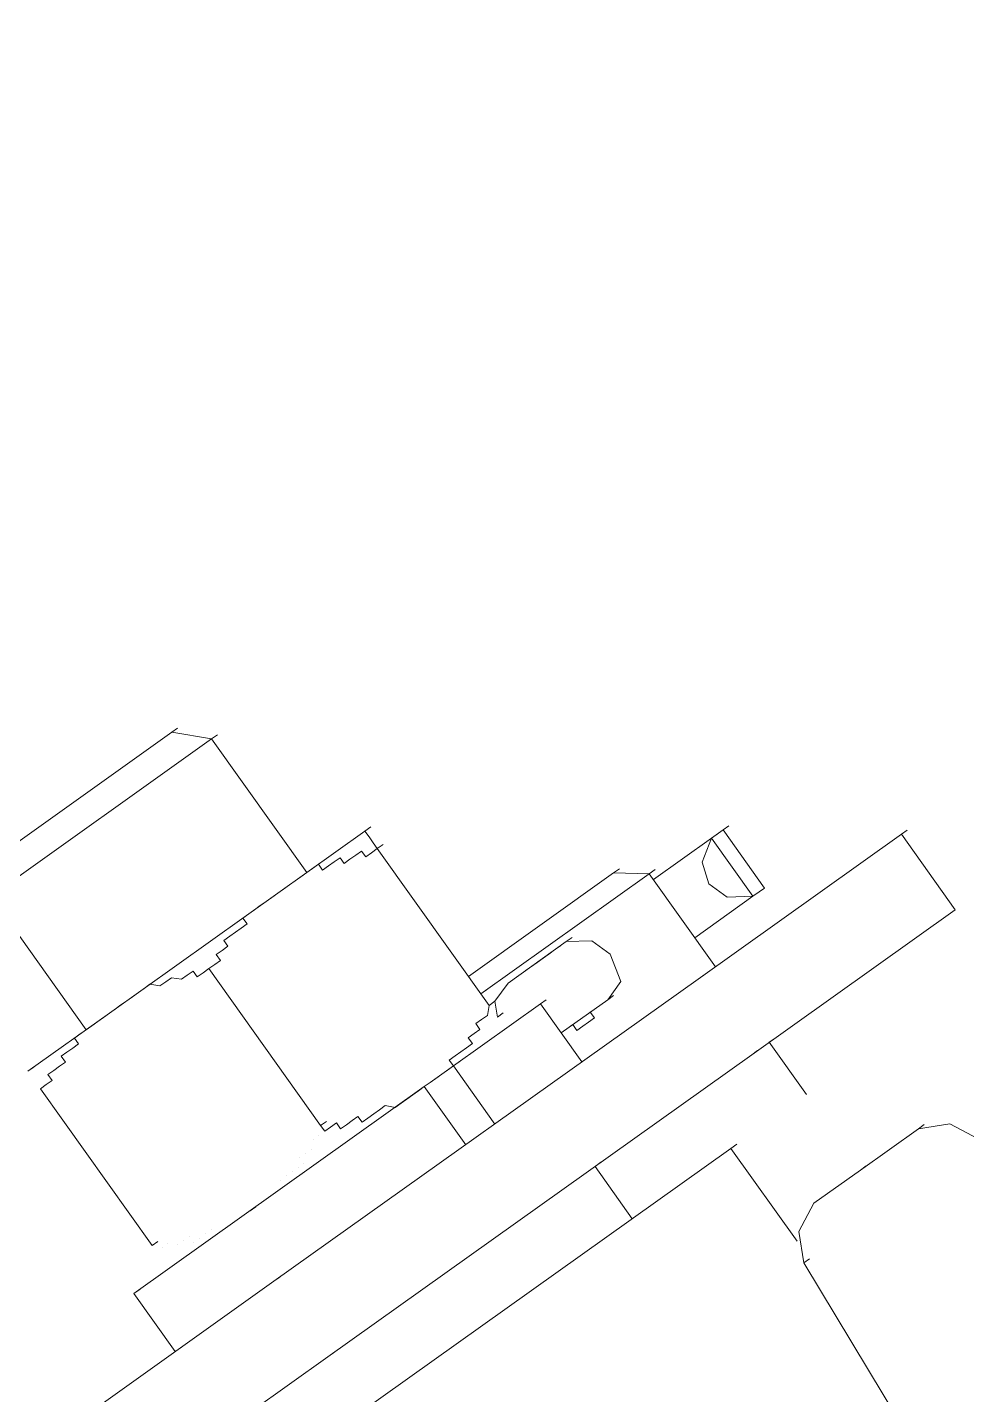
# Model space of a CAD drawing. Header units: feet. Extents: x 2321988 to 2329858, y 6722724 to 6730499.
# Drawn here: x 2326052.7923 to 2326052.8992, y 6726870.7731 to 6726870.9287 of the extents above; entities that cross this region are included whole.
import ezdxf

# ---------------------------------------------------------------- set-up
doc = ezdxf.new("R2010")
doc.units = ezdxf.units.FT
doc.header["$MEASUREMENT"] = 0
doc.layers.add('C-BESS-EQUIPMENT', color=255, linetype='Continuous')

# ---------------------------------------------------------------- blocks, each defined once
blk = doc.blocks.new('Midpoint Site Plan$0$A$C71e53a02')
at = {"lineweight": 9}
for points in [[(27.6555, 1.5933), (27.3534, 1.5933), (27.3242, 1.5543), (27.3242, 1.3302), (27.3339, 1.3302), (27.3242, 1.3302), (27.3144, 1.3302), (27.3047, 1.3302), (27.3047, 1.3204), (27.2949, 1.3204), (27.2852, 1.3204), (27.2755, 1.3204), (27.2755, 1.3107), (27.2657, 1.3107), (27.256, 1.3107), (27.2462, 1.3107), (27.2462, 1.3009), (27.2365, 1.3009), (27.2267, 1.3009), (27.2267, 1.0378), (27.2365, 1.0378), (27.2267, 1.0378)], [(27.3242, 1.5543), (27.3339, 1.5543), (27.3242, 1.5543), (27.6945, 1.5543), (27.6555, 1.5933), (27.6652, 1.5933)], [(27.5191, 1.3009), (27.5288, 1.3009), (27.5288, 1.3107), (27.5386, 1.3107), (27.5483, 1.3107), (27.5483, 1.3204), (27.5581, 1.3204), (27.5678, 1.3204), (27.5775, 1.3204), (27.5873, 1.3204), (27.5873, 1.3302), (27.597, 1.3302), (27.6068, 1.3302), (27.6165, 1.3302), (27.6263, 1.3302), (27.636, 1.3302), (27.6458, 1.3302), (27.6555, 1.3302), (27.6458, 1.3302), (27.6555, 1.3302), (27.6652, 1.3302), (27.675, 1.3302), (27.6847, 1.3302), (27.6945, 1.3302), (27.6945, 1.5543), (27.7042, 1.5543)], [(27.2365, 1.3302), (27.2267, 1.3302), (27.3632, 1.3302), (27.3729, 1.3302), (27.3827, 1.3302), (27.3924, 1.3302), (27.4021, 1.3302), (27.4119, 1.3302), (27.4216, 1.3302), (27.4314, 1.3302), (27.4411, 1.3204), (27.4509, 1.3204), (27.4606, 1.3204), (27.4704, 1.3107), (27.4801, 1.3107), (27.4898, 1.3107), (27.4898, 1.3009), (27.4996, 1.3009), (27.5093, 1.3009), (27.5191, 1.3009), (27.5093, 1.3009), (27.5093, 1.0378), (27.5191, 1.0378), (27.5093, 1.0378), (27.5093, 1.0281), (27.5191, 1.0281), (27.5288, 1.0281), (27.5288, 1.0183), (27.5386, 1.0183), (27.5483, 1.0183), (27.5581, 1.0183), (27.5581, 1.0086), (27.5678, 1.0086), (27.5775, 1.0086), (27.5873, 1.0086), (27.597, 1.0086), (27.6068, 0.9988), (27.6165, 0.9988), (27.6263, 0.9988), (27.636, 0.9988), (27.6458, 0.9988), (27.6555, 0.9988), (27.6652, 0.9988), (27.7042, 0.9988), (27.6945, 0.9988), (27.6847, 0.9988), (27.675, 0.9988), (27.6652, 0.9988), (27.6555, 0.9988), (27.6458, 0.9988)], [(27.3047, 1.3302), (27.3047, 1.3302)], [(27.3047, 1.3302), (27.3047, 1.3302)], [(27.3047, 1.3302), (27.3047, 1.3302)], [(27.3047, 1.3302), (27.3047, 1.3302)], [(27.3047, 1.3302), (27.3047, 1.3302)], [(27.3047, 1.3302), (27.3047, 1.3302)], [(27.3047, 1.3302), (27.3047, 1.3302)], [(27.3144, 1.3302), (27.3144, 1.3302)], [(27.3144, 1.3302), (27.3144, 1.3302)], [(27.3144, 1.3302), (27.3144, 1.3302)], [(27.3144, 1.3302), (27.3144, 1.3302)], [(27.3144, 1.3302), (27.3144, 1.3302)], [(27.3144, 1.3302), (27.3144, 1.3302)], [(27.3144, 1.3302), (27.3144, 1.3302)], [(27.3242, 1.3302), (27.3242, 1.3302)], [(27.3242, 1.3302), (27.3242, 1.3302)], [(27.3242, 1.3302), (27.3242, 1.3302)], [(27.3242, 1.3302), (27.3242, 1.3302)], [(27.3242, 1.3302), (27.3242, 1.3302)], [(27.3242, 1.3302), (27.3242, 1.3302)], [(27.3242, 1.3302), (27.3242, 1.3302)], [(27.3242, 1.3302), (27.3242, 1.3302)], [(27.3339, 1.3302), (27.3339, 1.3302)], [(27.3339, 1.3302), (27.3339, 1.3302)], [(27.3339, 1.3302), (27.3339, 1.3302)], [(27.3339, 1.3302), (27.3339, 1.3302)], [(27.3339, 1.3302), (27.3339, 1.3302)], [(27.3339, 1.3302), (27.3339, 1.3302)], [(27.3339, 1.3302), (27.3339, 1.3302)], [(27.3339, 1.3302), (27.3339, 1.3302)], [(27.3339, 1.3302), (27.3437, 1.3302), (27.3534, 1.3302), (27.3632, 1.3302), (27.3729, 1.3302), (27.3632, 1.3302), (27.6458, 1.3302), (27.7919, 1.3302)], [(27.3437, 1.3302), (27.3437, 1.3302)], [(27.3437, 1.3302), (27.3437, 1.3302)], [(27.3437, 1.3302), (27.3437, 1.3302)], [(27.3437, 1.3302), (27.3437, 1.3302)], [(27.3437, 1.3302), (27.3437, 1.3302)], [(27.3437, 1.3302), (27.3437, 1.3302)], [(27.3437, 1.3302), (27.3437, 1.3302)], [(27.3534, 1.3302), (27.3534, 1.3302)], [(27.3534, 1.3302), (27.3534, 1.3302)], [(27.3534, 1.3302), (27.3534, 1.3302)], [(27.3534, 1.3302), (27.3534, 1.3302)], [(27.3534, 1.3302), (27.3534, 1.3302)], [(27.3534, 1.3302), (27.3534, 1.3302)], [(27.3534, 1.3302), (27.3534, 1.3302)], [(27.3534, 1.3302), (27.3534, 1.3302)], [(27.3632, 1.3302), (27.3632, 1.3302)], [(27.3632, 1.3302), (27.3632, 1.3302)], [(27.3632, 1.3302), (27.3632, 1.3302)], [(27.3632, 1.3302), (27.3632, 1.3302)], [(27.3632, 1.3302), (27.3632, 1.3302)], [(27.3632, 1.3302), (27.3632, 1.3302)], [(27.3632, 1.3302), (27.3632, 1.3302)], [(27.3632, 1.3302), (27.3632, 1.3302)], [(27.3729, 1.3302), (27.3729, 1.3302)], [(27.3827, 1.3302), (27.3827, 1.3302)], [(27.3827, 1.3302), (27.3827, 1.3302)], [(27.3827, 1.3302), (27.3827, 1.3302)], [(27.3924, 1.3302), (27.3924, 1.3302)], [(27.3924, 1.3302), (27.3924, 1.3302)], [(27.3924, 1.3302), (27.3924, 1.3302)], [(27.3924, 1.3302), (27.3924, 1.3302)], [(27.4021, 1.3302), (27.4021, 1.3302)], [(27.4021, 1.3302), (27.4021, 1.3302)], [(27.4021, 1.3302), (27.4021, 1.3302)], [(27.4021, 1.3302), (27.4021, 1.3302)], [(27.4021, 1.3302), (27.4021, 1.3302)], [(27.4021, 1.3302), (27.4021, 1.3302)], [(27.4021, 1.3302), (27.4021, 1.3302)], [(27.4021, 1.3302), (27.4021, 1.3302)], [(27.4119, 1.3302), (27.4119, 1.3302)], [(27.4119, 1.3302), (27.4119, 1.3302)], [(27.4119, 1.3302), (27.4119, 1.3302)], [(27.4119, 1.3302), (27.4119, 1.3302)], [(27.4119, 1.3302), (27.4119, 1.3302)], [(27.4119, 1.3302), (27.4119, 1.3302)], [(27.4119, 1.3302), (27.4119, 1.3302)], [(27.4119, 1.3302), (27.4119, 1.3302)], [(27.4216, 1.3302), (27.4216, 1.3302)], [(27.4216, 1.3302), (27.4216, 1.3302)], [(27.4216, 1.3302), (27.4216, 1.3302)], [(27.4216, 1.3302), (27.4216, 1.3302)], [(27.4216, 1.3302), (27.4216, 1.3302)], [(27.4216, 1.3302), (27.4216, 1.3302)], [(27.4216, 1.3302), (27.4216, 1.3302)], [(27.4314, 1.3302), (27.4314, 1.3302)], [(27.4314, 1.3302), (27.4314, 1.3302)], [(27.4314, 1.3302), (27.4314, 1.3302)], [(27.4314, 1.3302), (27.4314, 1.3302)], [(27.4314, 1.3302), (27.4314, 1.3302)], [(27.4314, 1.3302), (27.4314, 1.3302)], [(27.4314, 1.3302), (27.4314, 1.3302)], [(27.4314, 1.3302), (27.4314, 1.3302)], [(27.5873, 1.3302), (27.5873, 1.3302)], [(27.5873, 1.3302), (27.5873, 1.3302)], [(27.597, 1.3302), (27.597, 1.3302)], [(27.597, 1.3302), (27.597, 1.3302)], [(27.597, 1.3302), (27.597, 1.3302)], [(27.597, 1.3302), (27.597, 1.3302)], [(27.597, 1.3302), (27.597, 1.3302)], [(27.597, 1.3302), (27.597, 1.3302)], [(27.597, 1.3302), (27.597, 1.3302)], [(27.6068, 1.3302), (27.6068, 1.3302)], [(27.6068, 1.3302), (27.6068, 1.3302)], [(27.6068, 1.3302), (27.6068, 1.3302)], [(27.6165, 1.3302), (27.6165, 1.3302)], [(27.6165, 1.3302), (27.6165, 1.3302)], [(27.6165, 1.3302), (27.6165, 1.3302)], [(27.6263, 1.3302), (27.6263, 1.3302)], [(27.6263, 1.3302), (27.6263, 1.3302)], [(27.6263, 1.3302), (27.6263, 1.3302)], [(27.6263, 1.3302), (27.6263, 1.3302)], [(27.636, 1.3302), (27.636, 1.3302)], [(27.636, 1.3302), (27.636, 1.3302)], [(27.6458, 1.3302), (27.6458, 1.3302)], [(27.6555, 1.3302), (27.6555, 1.3302)], [(27.6555, 1.3302), (27.6555, 1.3302)], [(27.6555, 1.3302), (27.6555, 1.3302)], [(27.6555, 1.3302), (27.6555, 1.3302)], [(27.6555, 1.3302), (27.6555, 1.3302)], [(27.6555, 1.3302), (27.6555, 1.3302)], [(27.6555, 1.3302), (27.6555, 1.3302)], [(27.6652, 1.3302), (27.6652, 1.3302)], [(27.6652, 1.3302), (27.6652, 1.3302)], [(27.6652, 1.3302), (27.6652, 1.3302)], [(27.6652, 1.3302), (27.6652, 1.3302)], [(27.6652, 1.3302), (27.6652, 1.3302)], [(27.6652, 1.3302), (27.6652, 1.3302)], [(27.6652, 1.3302), (27.6652, 1.3302)], [(27.675, 1.3302), (27.675, 1.3302)], [(27.675, 1.3302), (27.675, 1.3302)], [(27.675, 1.3302), (27.675, 1.3302)], [(27.675, 1.3302), (27.675, 1.3302)], [(27.675, 1.3302), (27.675, 1.3302)], [(27.675, 1.3302), (27.675, 1.3302)], [(27.675, 1.3302), (27.675, 1.3302)], [(27.675, 1.3302), (27.675, 1.3302)], [(27.6847, 1.3302), (27.6847, 1.3302)], [(27.6847, 1.3302), (27.6847, 1.3302)], [(27.6847, 1.3302), (27.6847, 1.3302)], [(27.6847, 1.3302), (27.6847, 1.3302)], [(27.6847, 1.3302), (27.6847, 1.3302)], [(27.6847, 1.3302), (27.6847, 1.3302)], [(27.6847, 1.3302), (27.6847, 1.3302)], [(27.6847, 1.3302), (27.6847, 1.3302)], [(27.6945, 1.3302), (27.6945, 1.3302)], [(27.6945, 1.3302), (27.6945, 1.3302)], [(27.6945, 1.3302), (27.6945, 1.3302)], [(27.6945, 1.3302), (27.6945, 1.3302)], [(27.6945, 1.3302), (27.6945, 1.3302)], [(27.6945, 1.3302), (27.6945, 1.3302)], [(27.6945, 1.3302), (27.6945, 1.3302)], [(27.6945, 1.3302), (27.7042, 1.3302), (27.714, 1.3302), (27.714, 1.3204), (27.7237, 1.3204), (27.7335, 1.3204), (27.7432, 1.3204), (27.7432, 1.3107), (27.753, 1.3107), (27.7627, 1.3107), (27.7724, 1.3107), (27.7724, 1.3009), (27.7822, 1.3009), (27.7919, 1.3009), (27.8017, 1.3009)], [(27.7042, 1.3302), (27.7042, 1.3302)], [(27.7042, 1.3302), (27.7042, 1.3302)], [(27.7042, 1.3302), (27.7042, 1.3302)], [(27.7042, 1.3302), (27.7042, 1.3302)], [(27.7042, 1.3302), (27.7042, 1.3302)], [(27.7042, 1.3302), (27.7042, 1.3302)], [(27.7042, 1.3302), (27.7042, 1.3302)], [(27.7042, 1.3302), (27.7042, 1.3302)], [(27.8017, 1.3302), (27.7919, 1.3302), (27.7919, 1.3204), (27.7919, 1.3107), (27.7919, 1.3009), (27.7919, 1.0378), (27.8017, 1.0378), (27.7919, 1.0378), (27.7822, 1.0281), (27.7724, 1.0281), (27.7627, 1.0281), (27.7627, 1.0183), (27.753, 1.0183), (27.7432, 1.0183), (27.7432, 1.0086), (27.7335, 1.0086), (27.7237, 1.0086), (27.714, 1.0086), (27.7042, 1.0086), (27.7042, 0.9988), (27.7042, 0.9014)], [(27.714, 1.3302), (27.714, 1.3302)], [(27.714, 1.3302), (27.714, 1.3302)], [(27.714, 1.3302), (27.714, 1.3302)], [(27.714, 1.3302), (27.714, 1.3302)], [(27.714, 1.3302), (27.714, 1.3302)], [(27.2462, 1.3107), (27.2462, 1.3107)], [(27.256, 1.3107), (27.256, 1.3107)], [(27.256, 1.3107), (27.256, 1.3107)], [(27.256, 1.3107), (27.256, 1.3107)], [(27.2657, 1.3107), (27.2657, 1.3107)], [(27.2657, 1.3107), (27.2657, 1.3107)], [(27.2657, 1.3107), (27.2657, 1.3107)], [(27.2657, 1.3107), (27.2657, 1.3107)], [(27.2657, 1.3107), (27.2657, 1.3107)], [(27.2657, 1.3107), (27.2657, 1.3107)], [(27.2755, 1.3204), (27.2755, 1.3204)], [(27.2755, 1.3204), (27.2755, 1.3204)], [(27.2755, 1.3204), (27.2755, 1.3204)], [(27.2755, 1.3204), (27.2755, 1.3204)], [(27.2755, 1.3204), (27.2755, 1.3204)], [(27.2755, 1.3204), (27.2755, 1.3204)], [(27.2755, 1.3204), (27.2755, 1.3204)], [(27.2852, 1.3204), (27.2852, 1.3204)], [(27.2852, 1.3204), (27.2852, 1.3204)], [(27.2852, 1.3204), (27.2852, 1.3204)], [(27.2852, 1.3204), (27.2852, 1.3204)], [(27.2852, 1.3204), (27.2852, 1.3204)], [(27.2852, 1.3204), (27.2852, 1.3204)], [(27.2852, 1.3204), (27.2852, 1.3204)], [(27.2852, 1.3204), (27.2852, 1.3204)], [(27.2949, 1.3204), (27.2949, 1.3204)], [(27.2949, 1.3204), (27.2949, 1.3204)], [(27.2949, 1.3204), (27.2949, 1.3204)], [(27.2949, 1.3204), (27.2949, 1.3204)], [(27.2949, 1.3204), (27.2949, 1.3204)], [(27.2949, 1.3204), (27.2949, 1.3204)], [(27.2949, 1.3204), (27.2949, 1.3204)], [(27.2949, 1.3204), (27.2949, 1.3204)], [(27.4411, 1.3204), (27.4411, 1.3204)], [(27.4411, 1.3204), (27.4411, 1.3204)], [(27.4411, 1.3204), (27.4411, 1.3204)], [(27.4411, 1.3204), (27.4411, 1.3204)], [(27.4411, 1.3204), (27.4411, 1.3204)], [(27.4411, 1.3204), (27.4411, 1.3204)], [(27.4411, 1.3204), (27.4411, 1.3204)], [(27.4411, 1.3204), (27.4411, 1.3204)], [(27.4509, 1.3204), (27.4509, 1.3204)], [(27.4509, 1.3204), (27.4509, 1.3204)], [(27.4509, 1.3204), (27.4509, 1.3204)], [(27.4509, 1.3204), (27.4509, 1.3204)], [(27.4509, 1.3204), (27.4509, 1.3204)], [(27.4509, 1.3204), (27.4509, 1.3204)], [(27.4509, 1.3204), (27.4509, 1.3204)], [(27.4509, 1.3204), (27.4509, 1.3204)], [(27.4606, 1.3204), (27.4606, 1.3204)], [(27.4606, 1.3204), (27.4606, 1.3204)], [(27.4606, 1.3204), (27.4606, 1.3204)], [(27.4606, 1.3204), (27.4606, 1.3204)], [(27.4606, 1.3204), (27.4606, 1.3204)], [(27.4606, 1.3204), (27.4606, 1.3204)], [(27.4606, 1.3204), (27.4606, 1.3204)], [(27.4606, 1.3204), (27.4606, 1.3204)], [(27.4704, 1.3107), (27.4704, 1.3107)], [(27.4704, 1.3107), (27.4704, 1.3107)], [(27.4704, 1.3107), (27.4704, 1.3107)], [(27.4704, 1.3107), (27.4704, 1.3107)], [(27.4704, 1.3107), (27.4704, 1.3107)], [(27.4704, 1.3107), (27.4704, 1.3107)], [(27.4704, 1.3107), (27.4704, 1.3107)], [(27.4704, 1.3107), (27.4704, 1.3107)], [(27.4801, 1.3107), (27.4801, 1.3107)], [(27.4801, 1.3107), (27.4801, 1.3107)], [(27.4801, 1.3107), (27.4801, 1.3107)], [(27.4801, 1.3107), (27.4801, 1.3107)], [(27.4801, 1.3107), (27.4801, 1.3107)], [(27.4801, 1.3107), (27.4801, 1.3107)], [(27.4801, 1.3107), (27.4801, 1.3107)], [(27.4801, 1.3107), (27.4801, 1.3107)], [(27.4898, 1.3107), (27.4898, 1.3107)], [(27.4898, 1.3107), (27.4898, 1.3107)], [(27.5288, 1.3107), (27.5288, 1.3107)], [(27.5288, 1.3107), (27.5288, 1.3107)], [(27.5288, 1.3107), (27.5288, 1.3107)], [(27.5288, 1.3107), (27.5288, 1.3107)], [(27.5288, 1.3107), (27.5288, 1.3107)], [(27.5386, 1.3107), (27.5386, 1.3107)], [(27.5386, 1.3107), (27.5386, 1.3107)], [(27.5386, 1.3107), (27.5386, 1.3107)], [(27.5386, 1.3107), (27.5386, 1.3107)], [(27.5386, 1.3107), (27.5386, 1.3107)], [(27.5386, 1.3107), (27.5386, 1.3107)], [(27.5386, 1.3107), (27.5386, 1.3107)], [(27.5386, 1.3107), (27.5386, 1.3107)], [(27.5483, 1.3107), (27.5483, 1.3107)], [(27.5483, 1.3107), (27.5483, 1.3107)], [(27.5483, 1.3107), (27.5483, 1.3107)], [(27.5483, 1.3107), (27.5483, 1.3107)], [(27.5483, 1.3107), (27.5483, 1.3107)], [(27.5483, 1.3107), (27.5483, 1.3107)], [(27.5483, 1.3107), (27.5483, 1.3107)], [(27.5581, 1.3204), (27.5581, 1.3204)], [(27.5581, 1.3204), (27.5581, 1.3204)], [(27.5581, 1.3204), (27.5581, 1.3204)], [(27.5581, 1.3204), (27.5581, 1.3204)], [(27.5581, 1.3204), (27.5581, 1.3204)], [(27.5581, 1.3204), (27.5581, 1.3204)], [(27.5581, 1.3204), (27.5581, 1.3204)], [(27.5581, 1.3204), (27.5581, 1.3204)], [(27.5678, 1.3204), (27.5678, 1.3204)], [(27.5678, 1.3204), (27.5678, 1.3204)], [(27.5678, 1.3204), (27.5678, 1.3204)], [(27.5678, 1.3204), (27.5678, 1.3204)], [(27.5678, 1.3204), (27.5678, 1.3204)], [(27.5678, 1.3204), (27.5678, 1.3204)], [(27.5678, 1.3204), (27.5678, 1.3204)], [(27.5678, 1.3204), (27.5678, 1.3204)], [(27.5775, 1.3204), (27.5775, 1.3204)], [(27.5775, 1.3204), (27.5775, 1.3204)], [(27.5775, 1.3204), (27.5775, 1.3204)], [(27.5775, 1.3204), (27.5775, 1.3204)], [(27.5775, 1.3204), (27.5775, 1.3204)], [(27.5775, 1.3204), (27.5775, 1.3204)], [(27.5775, 1.3204), (27.5775, 1.3204)], [(27.5873, 1.3204), (27.5873, 1.3204)], [(27.5873, 1.3204), (27.5873, 1.3204)], [(27.5873, 1.3204), (27.5873, 1.3204)], [(27.5873, 1.3204), (27.5873, 1.3204)], [(27.5873, 1.3204), (27.5873, 1.3204)], [(27.714, 1.3204), (27.714, 1.3204)], [(27.714, 1.3204), (27.714, 1.3204)], [(27.7237, 1.3204), (27.7237, 1.3204)], [(27.7237, 1.3204), (27.7237, 1.3204)], [(27.7237, 1.3204), (27.7237, 1.3204)], [(27.7237, 1.3204), (27.7237, 1.3204)], [(27.7237, 1.3204), (27.7237, 1.3204)], [(27.7237, 1.3204), (27.7237, 1.3204)], [(27.7237, 1.3204), (27.7237, 1.3204)], [(27.7237, 1.3204), (27.7237, 1.3204)], [(27.7335, 1.3204), (27.7335, 1.3204)], [(27.7335, 1.3204), (27.7335, 1.3204)], [(27.7335, 1.3204), (27.7335, 1.3204)], [(27.7335, 1.3204), (27.7335, 1.3204)], [(27.7335, 1.3204), (27.7335, 1.3204)], [(27.7335, 1.3204), (27.7335, 1.3204)], [(27.7335, 1.3204), (27.7335, 1.3204)], [(27.7432, 1.3204), (27.7432, 1.3204)], [(27.7432, 1.3204), (27.7432, 1.3204)], [(27.7432, 1.3204), (27.7432, 1.3204)], [(27.7432, 1.3204), (27.7432, 1.3204)], [(27.7432, 1.3204), (27.7432, 1.3204)], [(27.7432, 1.3204), (27.7432, 1.3204)], [(27.7432, 1.3204), (27.7432, 1.3204)], [(27.753, 1.3107), (27.753, 1.3107)], [(27.753, 1.3107), (27.753, 1.3107)], [(27.753, 1.3107), (27.753, 1.3107)], [(27.753, 1.3107), (27.753, 1.3107)], [(27.753, 1.3107), (27.753, 1.3107)], [(27.753, 1.3107), (27.753, 1.3107)], [(27.753, 1.3107), (27.753, 1.3107)], [(27.753, 1.3107), (27.753, 1.3107)], [(27.7627, 1.3107), (27.7627, 1.3107)], [(27.7627, 1.3107), (27.7627, 1.3107)], [(27.7627, 1.3107), (27.7627, 1.3107)], [(27.7627, 1.3107), (27.7627, 1.3107)], [(27.7627, 1.3107), (27.7627, 1.3107)], [(27.7627, 1.3107), (27.7627, 1.3107)], [(27.7627, 1.3107), (27.7627, 1.3107)], [(27.7627, 1.3107), (27.7627, 1.3107)], [(27.7627, 1.3107), (27.7627, 1.3107)], [(27.2365, 1.3009), (27.2365, 1.3009)], [(27.2365, 1.3009), (27.2365, 1.3009)], [(27.2365, 1.3009), (27.2365, 1.3009)], [(27.2462, 1.3009), (27.2462, 1.3009)], [(27.2462, 1.3009), (27.2462, 1.3009)], [(27.4898, 1.3009), (27.4898, 1.3009)], [(27.4898, 1.3009), (27.4898, 1.3009)], [(27.4996, 1.3009), (27.4996, 1.3009)], [(27.4996, 1.3009), (27.4996, 1.3009)], [(27.4996, 1.3009), (27.4996, 1.3009)], [(27.4996, 1.3009), (27.4996, 1.3009)], [(27.5093, 1.3009), (27.5093, 1.3009)], [(27.5191, 1.3009), (27.5191, 1.3009)], [(27.5191, 1.3009), (27.5191, 1.3009)], [(27.5191, 1.3009), (27.5191, 1.3009)], [(27.5191, 1.3009), (27.5191, 1.3009)], [(27.5288, 1.3009), (27.5288, 1.3009)], [(27.5288, 1.3009), (27.5288, 1.3009)], [(27.7724, 1.3009), (27.7724, 1.3009)], [(27.7724, 1.3009), (27.7724, 1.3009)], [(27.7724, 1.3009), (27.7724, 1.3009)], [(27.7822, 1.3009), (27.7822, 1.3009)], [(27.7822, 1.3009), (27.7822, 1.3009)], [(27.7822, 1.3009), (27.7822, 1.3009)], [(27.8017, 1.0573), (27.7919, 1.0573), (28.0745, 1.0573), (28.0355, 1.0865), (28.0453, 1.0865), (28.0355, 1.0865), (27.7919, 1.0865)], [(27.8504, 0.9501), (27.9284, 0.9501), (27.9576, 0.9599), (27.9673, 0.9988), (27.9576, 1.0281), (27.9284, 1.0476), (27.9381, 1.0476), (27.9284, 1.0476), (27.8309, 1.0476), (27.8017, 1.0378), (27.7919, 1.0183), (27.8017, 1.0183)], [(27.8601, 1.0476), (27.8601, 1.0476)], [(27.8601, 1.0476), (27.8601, 1.0476)], [(27.8601, 1.0476), (27.8601, 1.0476)], [(27.8601, 1.0476), (27.8601, 1.0476)], [(27.8601, 1.0476), (27.8601, 1.0476)], [(27.8601, 1.0476), (27.8601, 1.0476)], [(27.8601, 1.0476), (27.8601, 1.0476)], [(27.8601, 1.0476), (27.8601, 1.0476)], [(27.8601, 1.0476), (27.8601, 1.0476)], [(27.8601, 1.0476), (27.8601, 1.0476)], [(27.8601, 1.0476), (27.8601, 1.0476)], [(27.8601, 1.0476), (27.8601, 1.0476)], [(27.8601, 1.0476), (27.8601, 1.0476)], [(27.8601, 1.0476), (27.8601, 1.0476)], [(27.8601, 1.0476), (27.8601, 1.0476)], [(27.8601, 1.0476), (27.8601, 1.0476)], [(27.8601, 1.0476), (27.8601, 1.0476)], [(27.8601, 1.0476), (27.8601, 1.0476)], [(27.8601, 1.0476), (27.8699, 1.0476), (27.8796, 1.0476), (27.8894, 1.0476), (27.8991, 1.0476), (27.9089, 1.0476), (27.9186, 1.0476)], [(27.8699, 1.0476), (27.8699, 1.0476)], [(27.8699, 1.0476), (27.8699, 1.0476)], [(27.8699, 1.0476), (27.8699, 1.0476)], [(27.8699, 1.0476), (27.8699, 1.0476)], [(27.8699, 1.0476), (27.8699, 1.0476)], [(27.8699, 1.0476), (27.8699, 1.0476)], [(27.8699, 1.0476), (27.8699, 1.0476)], [(27.8699, 1.0476), (27.8699, 1.0476)], [(27.8699, 1.0476), (27.8699, 1.0476)], [(27.8699, 1.0476), (27.8699, 1.0476)], [(27.8699, 1.0476), (27.8699, 1.0476)], [(27.8699, 1.0476), (27.8699, 1.0476)], [(27.8699, 1.0476), (27.8699, 1.0476)], [(27.8699, 1.0476), (27.8699, 1.0476)], [(27.8699, 1.0476), (27.8699, 1.0476)], [(27.8699, 1.0476), (27.8699, 1.0476)], [(27.8699, 1.0476), (27.8699, 1.0476)], [(27.8699, 1.0476), (27.8699, 1.0476)], [(27.8699, 1.0476), (27.8699, 1.0476)], [(27.8699, 1.0476), (27.8699, 1.0476)], [(27.8699, 1.0476), (27.8699, 1.0476)], [(27.8699, 1.0476), (27.8699, 1.0476)], [(27.8699, 1.0476), (27.8699, 1.0476)], [(27.8699, 1.0476), (27.8699, 1.0476)], [(27.8699, 1.0476), (27.8699, 1.0476)], [(27.8699, 1.0476), (27.8699, 1.0476)], [(27.8699, 1.0476), (27.8699, 1.0476)], [(27.8699, 1.0476), (27.8699, 1.0476)], [(27.8699, 1.0476), (27.8699, 1.0476)], [(27.8699, 1.0476), (27.8699, 1.0476)], [(27.8699, 1.0476), (27.8699, 1.0476)], [(27.8699, 1.0476), (27.8699, 1.0476)], [(27.8699, 1.0476), (27.8699, 1.0476)], [(27.8699, 1.0476), (27.8699, 1.0476)], [(27.8699, 1.0476), (27.8699, 1.0476)], [(27.8699, 1.0476), (27.8699, 1.0476)], [(27.8699, 1.0476), (27.8699, 1.0476)], [(27.8699, 1.0476), (27.8699, 1.0476)], [(27.8796, 1.0476), (27.8796, 1.0476)], [(27.8796, 1.0476), (27.8796, 1.0476)], [(27.8796, 1.0476), (27.8796, 1.0476)], [(27.8796, 1.0476), (27.8796, 1.0476)], [(27.8796, 1.0476), (27.8796, 1.0476)], [(27.8796, 1.0476), (27.8796, 1.0476)], [(27.8796, 1.0476), (27.8796, 1.0476)], [(27.8796, 1.0476), (27.8796, 1.0476)], [(27.8796, 1.0476), (27.8796, 1.0476)], [(27.8796, 1.0476), (27.8796, 1.0476)], [(27.8796, 1.0476), (27.8796, 1.0476)], [(27.8796, 1.0476), (27.8796, 1.0476)], [(27.8796, 1.0476), (27.8796, 1.0476)], [(27.8796, 1.0476), (27.8796, 1.0476)], [(27.8796, 1.0476), (27.8796, 1.0476)], [(27.8796, 1.0476), (27.8796, 1.0476)], [(27.8796, 1.0476), (27.8796, 1.0476)], [(27.8796, 1.0476), (27.8796, 1.0476)], [(27.8796, 1.0476), (27.8796, 1.0476)], [(27.8796, 1.0476), (27.8796, 1.0476)], [(27.8796, 1.0476), (27.8796, 1.0476)], [(27.8796, 1.0476), (27.8796, 1.0476)], [(27.8796, 1.0476), (27.8796, 1.0476)], [(27.8796, 1.0476), (27.8796, 1.0476)], [(27.8894, 1.0476), (27.8894, 1.0476)], [(27.8894, 1.0476), (27.8894, 1.0476)], [(27.8894, 1.0476), (27.8894, 1.0476)], [(27.8894, 1.0476), (27.8894, 1.0476)], [(27.8894, 1.0476), (27.8894, 1.0476)], [(27.8894, 1.0476), (27.8894, 1.0476)], [(27.8894, 1.0476), (27.8894, 1.0476)], [(27.8894, 1.0476), (27.8894, 1.0476)], [(27.8894, 1.0476), (27.8894, 1.0476)], [(27.8894, 1.0476), (27.8894, 1.0476)], [(27.8894, 1.0476), (27.8894, 1.0476)], [(27.8894, 1.0476), (27.8894, 1.0476)], [(27.8894, 1.0476), (27.8894, 1.0476)], [(27.8894, 1.0476), (27.8894, 1.0476)], [(27.8894, 1.0476), (27.8894, 1.0476)], [(27.8894, 1.0476), (27.8894, 1.0476)], [(27.8894, 1.0476), (27.8894, 1.0476)], [(27.8894, 1.0476), (27.8894, 1.0476)], [(27.8894, 1.0476), (27.8894, 1.0476)], [(27.8894, 1.0476), (27.8894, 1.0476)], [(27.8894, 1.0476), (27.8894, 1.0476)], [(27.8991, 1.0476), (27.8991, 1.0476)], [(27.8991, 1.0476), (27.8991, 1.0476)], [(27.8991, 1.0476), (27.8991, 1.0476)], [(27.8991, 1.0476), (27.8991, 1.0476)], [(27.8991, 1.0476), (27.8991, 1.0476)], [(27.8991, 1.0476), (27.8991, 1.0476)], [(27.8991, 1.0476), (27.8991, 1.0476)], [(27.8991, 1.0476), (27.8991, 1.0476)], [(27.8991, 1.0476), (27.8991, 1.0476)], [(27.8991, 1.0476), (27.8991, 1.0476)], [(27.8991, 1.0476), (27.8991, 1.0476)], [(27.8991, 1.0476), (27.8991, 1.0476)], [(27.8991, 1.0476), (27.8991, 1.0476)], [(27.8991, 1.0476), (27.8991, 1.0476)], [(27.8991, 1.0476), (27.8991, 1.0476)], [(27.8991, 1.0476), (27.8991, 1.0476)], [(27.8991, 1.0476), (27.8991, 1.0476)], [(27.8991, 1.0476), (27.8991, 1.0476)], [(27.8991, 1.0476), (27.8991, 1.0476)], [(27.8991, 1.0476), (27.8991, 1.0476)], [(27.8991, 1.0476), (27.8991, 1.0476)], [(27.8991, 1.0476), (27.8991, 1.0476)], [(27.8991, 1.0476), (27.8991, 1.0476)], [(27.8991, 1.0476), (27.8991, 1.0476)], [(27.8991, 1.0476), (27.8991, 1.0476)], [(27.8991, 1.0476), (27.8991, 1.0476)], [(27.8991, 1.0476), (27.8991, 1.0476)], [(27.8991, 1.0476), (27.8991, 1.0476)], [(27.8991, 1.0476), (27.8991, 1.0476)], [(27.8991, 1.0476), (27.8991, 1.0476)], [(27.8991, 1.0476), (27.8991, 1.0476)], [(27.8991, 1.0476), (27.8991, 1.0476)], [(27.8991, 1.0476), (27.8991, 1.0476)], [(27.8991, 1.0476), (27.8991, 1.0476)], [(27.8991, 1.0476), (27.8991, 1.0476)], [(27.8991, 1.0476), (27.8991, 1.0476)], [(27.8991, 1.0476), (27.8991, 1.0476)], [(27.8991, 1.0476), (27.8991, 1.0476)], [(27.8991, 1.0476), (27.8991, 1.0476)], [(27.8991, 1.0476), (27.8991, 1.0476)], [(27.8991, 1.0476), (27.8991, 1.0476)], [(27.8991, 1.0476), (27.8991, 1.0476)], [(27.9089, 1.0476), (27.9089, 1.0476)], [(27.9089, 1.0476), (27.9089, 1.0476)], [(27.9089, 1.0476), (27.9089, 1.0476)], [(27.9089, 1.0476), (27.9089, 1.0476)], [(27.9089, 1.0476), (27.9089, 1.0476)], [(27.9089, 1.0476), (27.9089, 1.0476)], [(27.9089, 1.0476), (27.9089, 1.0476)], [(27.9089, 1.0476), (27.9089, 1.0476)], [(27.9089, 1.0476), (27.9089, 1.0476)], [(27.9089, 1.0476), (27.9089, 1.0476)], [(27.9089, 1.0476), (27.9089, 1.0476)], [(27.9089, 1.0476), (27.9089, 1.0476)], [(27.9089, 1.0476), (27.9089, 1.0476)], [(27.9089, 1.0476), (27.9089, 1.0476)], [(27.9089, 1.0476), (27.9089, 1.0476)], [(27.9089, 1.0476), (27.9089, 1.0476)], [(27.9089, 1.0476), (27.9089, 1.0476)], [(27.9089, 1.0476), (27.9089, 1.0476)], [(27.9089, 1.0476), (27.9089, 1.0476)], [(27.9089, 1.0476), (27.9089, 1.0476)], [(27.9089, 1.0476), (27.9089, 1.0476)], [(27.9089, 1.0476), (27.9089, 1.0476)], [(27.9089, 1.0476), (27.9089, 1.0476)], [(27.9089, 1.0476), (27.9089, 1.0476)], [(27.9089, 1.0476), (27.9089, 1.0476)], [(28.0745, 0.9014), (28.0745, 1.0573), (28.0843, 1.0573)], [(28.0745, 1.0476), (28.172, 1.0476), (28.1427, 1.0281), (28.133, 0.9988), (28.1427, 0.9696), (28.172, 0.9501), (28.172, 1.0476), (28.1817, 1.0476), (28.172, 1.0476), (28.1915, 1.0476)], [(28.1817, 0.9501), (28.172, 0.9501), (28.1915, 0.9501), (28.1915, 1.0476), (28.2012, 1.0476)], [(28.172, 1.0476), (28.1817, 1.0476)], [(27.2365, 1.0281), (27.2365, 1.0281)], [(27.2365, 1.0281), (27.2365, 1.0281)], [(27.2365, 1.0281), (27.2365, 1.0281)], [(27.2462, 1.0281), (27.2462, 1.0281)], [(27.2462, 1.0281), (27.2462, 1.0281)], [(27.2462, 1.0281), (27.2462, 1.0281)], [(27.2462, 1.0281), (27.2462, 1.0281)], [(27.4898, 1.0281), (27.4898, 1.0281)], [(27.4898, 1.0281), (27.4898, 1.0281)], [(27.4898, 1.0281), (27.4898, 1.0281)], [(27.4898, 1.0281), (27.4898, 1.0281)], [(27.4898, 1.0281), (27.4898, 1.0281)], [(27.4996, 1.0281), (27.4996, 1.0281)], [(27.4996, 1.0281), (27.4996, 1.0281)], [(27.4996, 1.0281), (27.4996, 1.0281)], [(27.4996, 1.0281), (27.4996, 1.0281)], [(27.5191, 1.0281), (27.5191, 1.0281)], [(27.5191, 1.0281), (27.5191, 1.0281)], [(27.5191, 1.0281), (27.5191, 1.0281)], [(27.5191, 1.0281), (27.5191, 1.0281)], [(27.5288, 1.0281), (27.5288, 1.0281)], [(27.5288, 1.0281), (27.5288, 1.0281)], [(27.5288, 1.0281), (27.5288, 1.0281)], [(27.5288, 1.0281), (27.5288, 1.0281)], [(27.5288, 1.0281), (27.5288, 1.0281)], [(27.5288, 1.0281), (27.5288, 1.0281)], [(27.5288, 1.0281), (27.5288, 1.0281)], [(27.256, 1.0183), (27.256, 1.0183)], [(27.256, 1.0183), (27.256, 1.0183)], [(27.2657, 1.0183), (27.2657, 1.0183)], [(27.2657, 1.0183), (27.2657, 1.0183)], [(27.2657, 1.0183), (27.2657, 1.0183)], [(27.2657, 1.0183), (27.2657, 1.0183)], [(27.2657, 1.0183), (27.2657, 1.0183)], [(27.2657, 1.0183), (27.2657, 1.0183)], [(27.2755, 1.0183), (27.2755, 1.0183)], [(27.2755, 1.0183), (27.2755, 1.0183)], [(27.2755, 1.0183), (27.2755, 1.0183)], [(27.2755, 1.0183), (27.2755, 1.0183)], [(27.2755, 1.0183), (27.2755, 1.0183)], [(27.2755, 1.0183), (27.2755, 1.0183)], [(27.4606, 1.0183), (27.4606, 1.0183)], [(27.4606, 1.0183), (27.4606, 1.0183)], [(27.4606, 1.0183), (27.4606, 1.0183)], [(27.4606, 1.0183), (27.4606, 1.0183)], [(27.4606, 1.0183), (27.4606, 1.0183)], [(27.4704, 1.0183), (27.4704, 1.0183)], [(27.4704, 1.0183), (27.4704, 1.0183)], [(27.4704, 1.0183), (27.4704, 1.0183)], [(27.4704, 1.0183), (27.4704, 1.0183)], [(27.4704, 1.0183), (27.4704, 1.0183)], [(27.4704, 1.0183), (27.4704, 1.0183)], [(27.4704, 1.0183), (27.4704, 1.0183)], [(27.4704, 1.0183), (27.4704, 1.0183)], [(27.4801, 1.0183), (27.4801, 1.0183)], [(27.4801, 1.0183), (27.4801, 1.0183)], [(27.4801, 1.0183), (27.4801, 1.0183)], [(27.4801, 1.0183), (27.4801, 1.0183)], [(27.4801, 1.0183), (27.4801, 1.0183)], [(27.4801, 1.0183), (27.4801, 1.0183)], [(27.4801, 1.0183), (27.4801, 1.0183)], [(27.5386, 1.0183), (27.5386, 1.0183)], [(27.5386, 1.0183), (27.5386, 1.0183)], [(27.5386, 1.0183), (27.5386, 1.0183)], [(27.5386, 1.0183), (27.5386, 1.0183)], [(27.5386, 1.0183), (27.5386, 1.0183)], [(27.5386, 1.0183), (27.5386, 1.0183)], [(27.5386, 1.0183), (27.5386, 1.0183)], [(27.5386, 1.0183), (27.5386, 1.0183)], [(27.5483, 1.0183), (27.5483, 1.0183)], [(27.5483, 1.0183), (27.5483, 1.0183)], [(27.5483, 1.0183), (27.5483, 1.0183)], [(27.5483, 1.0183), (27.5483, 1.0183)], [(27.5483, 1.0183), (27.5483, 1.0183)], [(27.5483, 1.0183), (27.5483, 1.0183)], [(27.5483, 1.0183), (27.5483, 1.0183)], [(27.5483, 1.0183), (27.5483, 1.0183)], [(27.5581, 1.0183), (27.5581, 1.0183)], [(27.5581, 1.0183), (27.5581, 1.0183)], [(27.5581, 1.0183), (27.5581, 1.0183)], [(27.5581, 1.0183), (27.5581, 1.0183)], [(27.5581, 1.0183), (27.5581, 1.0183)], [(27.7432, 1.0183), (27.7432, 1.0183)], [(27.7432, 1.0183), (27.7432, 1.0183)], [(27.7432, 1.0183), (27.7432, 1.0183)], [(27.7432, 1.0183), (27.7432, 1.0183)], [(27.7432, 1.0183), (27.7432, 1.0183)], [(27.7432, 1.0183), (27.7432, 1.0183)], [(27.7432, 1.0183), (27.7432, 1.0183)], [(27.753, 1.0183), (27.753, 1.0183)], [(27.753, 1.0183), (27.753, 1.0183)], [(27.753, 1.0183), (27.753, 1.0183)], [(27.753, 1.0183), (27.753, 1.0183)], [(27.753, 1.0183), (27.753, 1.0183)], [(27.6555, 0.9014), (27.6555, 0.9988), (27.1683, 0.9988), (27.1683, 0.9014), (27.178, 0.9014)], [(27.1683, 0.9988), (27.178, 0.9988)], [(27.2755, 1.0086), (27.2755, 1.0086)], [(27.2852, 1.0086), (27.2852, 1.0086)], [(27.2852, 1.0086), (27.2852, 1.0086)], [(27.2852, 1.0086), (27.2852, 1.0086)], [(27.2852, 1.0086), (27.2852, 1.0086)], [(27.2852, 1.0086), (27.2852, 1.0086)], [(27.2852, 1.0086), (27.2852, 1.0086)], [(27.2852, 1.0086), (27.2852, 1.0086)], [(27.2852, 1.0086), (27.2852, 1.0086)], [(27.2949, 1.0086), (27.2949, 1.0086)], [(27.2949, 1.0086), (27.2949, 1.0086)], [(27.2949, 1.0086), (27.2949, 1.0086)], [(27.2949, 1.0086), (27.2949, 1.0086)], [(27.2949, 1.0086), (27.2949, 1.0086)], [(27.2949, 1.0086), (27.2949, 1.0086)], [(27.2949, 1.0086), (27.2949, 1.0086)], [(27.2949, 1.0086), (27.2949, 1.0086)], [(27.3047, 1.0086), (27.3047, 1.0086)], [(27.3047, 1.0086), (27.3047, 1.0086)], [(27.3047, 1.0086), (27.3047, 1.0086)], [(27.3047, 1.0086), (27.3047, 1.0086)], [(27.3047, 1.0086), (27.3047, 1.0086)], [(27.3047, 1.0086), (27.3047, 1.0086)], [(27.3047, 1.0086), (27.3047, 1.0086)], [(27.3047, 1.0086), (27.3047, 1.0086)], [(27.3144, 0.9988), (27.3144, 0.9988)], [(27.3144, 0.9988), (27.3144, 0.9988)], [(27.3144, 0.9988), (27.3144, 0.9988)], [(27.3144, 0.9988), (27.3144, 0.9988)], [(27.3144, 0.9988), (27.3144, 0.9988)], [(27.3144, 0.9988), (27.3144, 0.9988)], [(27.3242, 0.9988), (27.3242, 0.9988)], [(27.3242, 0.9988), (27.3242, 0.9988)], [(27.3242, 0.9988), (27.3242, 0.9988)], [(27.3242, 0.9988), (27.3242, 0.9988)], [(27.3242, 0.9988), (27.3242, 0.9988)], [(27.3242, 0.9988), (27.3242, 0.9988)], [(27.3242, 0.9988), (27.3242, 0.9988)], [(27.3242, 0.9988), (27.3242, 0.9988)], [(27.3339, 0.9988), (27.3339, 0.9988)], [(27.3339, 0.9988), (27.3339, 0.9988)], [(27.3339, 0.9988), (27.3339, 0.9988)], [(27.3339, 0.9988), (27.3339, 0.9988)], [(27.3339, 0.9988), (27.3339, 0.9988)], [(27.3339, 0.9988), (27.3339, 0.9988)], [(27.3339, 0.9988), (27.3339, 0.9988)], [(27.3339, 0.9988), (27.3339, 0.9988)], [(27.3437, 0.9988), (27.3437, 0.9988)], [(27.3437, 0.9988), (27.3437, 0.9988)], [(27.3437, 0.9988), (27.3437, 0.9988)], [(27.3437, 0.9988), (27.3437, 0.9988)], [(27.3437, 0.9988), (27.3437, 0.9988)], [(27.3437, 0.9988), (27.3437, 0.9988)], [(27.3437, 0.9988), (27.3437, 0.9988)], [(27.3534, 0.9988), (27.3534, 0.9988)], [(27.3534, 0.9988), (27.3534, 0.9988)], [(27.3534, 0.9988), (27.3534, 0.9988)], [(27.3534, 0.9988), (27.3534, 0.9988)], [(27.3534, 0.9988), (27.3534, 0.9988)], [(27.3534, 0.9988), (27.3534, 0.9988)], [(27.3534, 0.9988), (27.3534, 0.9988)], [(27.3534, 0.9988), (27.3534, 0.9988)], [(27.3632, 0.9988), (27.3632, 0.9988)], [(27.3632, 0.9988), (27.3632, 0.9988)], [(27.3632, 0.9988), (27.3632, 0.9988)], [(27.3632, 0.9988), (27.3632, 0.9988)], [(27.3632, 0.9988), (27.3632, 0.9988)], [(27.3632, 0.9988), (27.3632, 0.9988)], [(27.3632, 0.9988), (27.3632, 0.9988)], [(27.3632, 0.9988), (27.3632, 0.9988)], [(27.3632, 0.9988), (27.3729, 0.9988)], [(27.3729, 0.9988), (27.3729, 0.9988)], [(27.3827, 0.9988), (27.3827, 0.9988)], [(27.3827, 0.9988), (27.3827, 0.9988)], [(27.3827, 0.9988), (27.3827, 0.9988)], [(27.3924, 0.9988), (27.3924, 0.9988)], [(27.3924, 0.9988), (27.3924, 0.9988)], [(27.3924, 0.9988), (27.3924, 0.9988)], [(27.3924, 0.9988), (27.3924, 0.9988)], [(27.4021, 0.9988), (27.4021, 0.9988)], [(27.4021, 0.9988), (27.4021, 0.9988)], [(27.4021, 0.9988), (27.4021, 0.9988)], [(27.4021, 0.9988), (27.4021, 0.9988)], [(27.4021, 0.9988), (27.4021, 0.9988)], [(27.4021, 0.9988), (27.4021, 0.9988)], [(27.4021, 0.9988), (27.4021, 0.9988)], [(27.4021, 0.9988), (27.4021, 0.9988)], [(27.4119, 0.9988), (27.4119, 0.9988)], [(27.4119, 0.9988), (27.4119, 0.9988)], [(27.4119, 0.9988), (27.4119, 0.9988)], [(27.4119, 0.9988), (27.4119, 0.9988)], [(27.4119, 0.9988), (27.4119, 0.9988)], [(27.4119, 0.9988), (27.4119, 0.9988)], [(27.4119, 0.9988), (27.4119, 0.9988)], [(27.4119, 0.9988), (27.4119, 0.9988)], [(27.4216, 1.0086), (27.4216, 1.0086)], [(27.4216, 0.9988), (27.4216, 0.9988)], [(27.4216, 0.9988), (27.4216, 0.9988)], [(27.4216, 0.9988), (27.4216, 0.9988)], [(27.4216, 0.9988), (27.4216, 0.9988)], [(27.4216, 0.9988), (27.4216, 0.9988)], [(27.4314, 1.0086), (27.4314, 1.0086)], [(27.4314, 1.0086), (27.4314, 1.0086)], [(27.4314, 1.0086), (27.4314, 1.0086)], [(27.4314, 1.0086), (27.4314, 1.0086)], [(27.4314, 1.0086), (27.4314, 1.0086)], [(27.4314, 1.0086), (27.4314, 1.0086)], [(27.4314, 1.0086), (27.4314, 1.0086)], [(27.4314, 1.0086), (27.4314, 1.0086)], [(27.4411, 1.0086), (27.4411, 1.0086)], [(27.4411, 1.0086), (27.4411, 1.0086)], [(27.4411, 1.0086), (27.4411, 1.0086)], [(27.4411, 1.0086), (27.4411, 1.0086)], [(27.4411, 1.0086), (27.4411, 1.0086)], [(27.4411, 1.0086), (27.4411, 1.0086)], [(27.4411, 1.0086), (27.4411, 1.0086)], [(27.4411, 1.0086), (27.4411, 1.0086)], [(27.4509, 1.0086), (27.4509, 1.0086)], [(27.4509, 1.0086), (27.4509, 1.0086)], [(27.4509, 1.0086), (27.4509, 1.0086)], [(27.4509, 1.0086), (27.4509, 1.0086)], [(27.4509, 1.0086), (27.4509, 1.0086)], [(27.4509, 1.0086), (27.4509, 1.0086)], [(27.4509, 1.0086), (27.4509, 1.0086)], [(27.4509, 1.0086), (27.4509, 1.0086)], [(27.4606, 1.0086), (27.4606, 1.0086)], [(27.4606, 1.0086), (27.4606, 1.0086)], [(27.5581, 1.0086), (27.5581, 1.0086)], [(27.5581, 1.0086), (27.5581, 1.0086)], [(27.5678, 1.0086), (27.5678, 1.0086)], [(27.5678, 1.0086), (27.5678, 1.0086)], [(27.5678, 1.0086), (27.5678, 1.0086)], [(27.5678, 1.0086), (27.5678, 1.0086)], [(27.5678, 1.0086), (27.5678, 1.0086)], [(27.5678, 1.0086), (27.5678, 1.0086)], [(27.5678, 1.0086), (27.5678, 1.0086)], [(27.5678, 1.0086), (27.5678, 1.0086)], [(27.5775, 1.0086), (27.5775, 1.0086)], [(27.5775, 1.0086), (27.5775, 1.0086)], [(27.5775, 1.0086), (27.5775, 1.0086)], [(27.5775, 1.0086), (27.5775, 1.0086)], [(27.5775, 1.0086), (27.5775, 1.0086)], [(27.5775, 1.0086), (27.5775, 1.0086)], [(27.5775, 1.0086), (27.5775, 1.0086)], [(27.5873, 1.0086), (27.5873, 1.0086)], [(27.5873, 1.0086), (27.5873, 1.0086)], [(27.5873, 1.0086), (27.5873, 1.0086)], [(27.5873, 1.0086), (27.5873, 1.0086)], [(27.5873, 1.0086), (27.5873, 1.0086)], [(27.5873, 1.0086), (27.5873, 1.0086)], [(27.5873, 1.0086), (27.5873, 1.0086)], [(27.5873, 1.0086), (27.5873, 1.0086)], [(27.597, 1.0086), (27.597, 1.0086)], [(27.597, 1.0086), (27.597, 1.0086)], [(27.597, 1.0086), (27.597, 1.0086)], [(27.597, 1.0086), (27.597, 1.0086)], [(27.597, 1.0086), (27.597, 1.0086)], [(27.597, 1.0086), (27.597, 1.0086)], [(27.597, 1.0086), (27.597, 1.0086)], [(27.6068, 0.9988), (27.6068, 0.9988)], [(27.6068, 0.9988), (27.6068, 0.9988)], [(27.6068, 0.9988), (27.6068, 0.9988)], [(27.6165, 0.9988), (27.6165, 0.9988)], [(27.6165, 0.9988), (27.6165, 0.9988)], [(27.6165, 0.9988), (27.6165, 0.9988)], [(27.6263, 0.9988), (27.6263, 0.9988)], [(27.6263, 0.9988), (27.6263, 0.9988)], [(27.6263, 0.9988), (27.6263, 0.9988)], [(27.6263, 0.9988), (27.6263, 0.9988)], [(27.636, 0.9988), (27.636, 0.9988)], [(27.636, 0.9988), (27.636, 0.9988)], [(27.6458, 0.9988), (27.6458, 0.9988)], [(27.6555, 0.9988), (27.6555, 0.9988)], [(27.6555, 0.9988), (27.6555, 0.9988)], [(27.6555, 0.9988), (27.6555, 0.9988)], [(27.6555, 0.9988), (27.6555, 0.9988)], [(27.6555, 0.9988), (27.6555, 0.9988)], [(27.6555, 0.9988), (27.6555, 0.9988)], [(27.6555, 0.9988), (27.6555, 0.9988)], [(27.6652, 0.9988), (27.6652, 0.9988)], [(27.6652, 0.9988), (27.6652, 0.9988)], [(27.6652, 0.9988), (27.6652, 0.9988)], [(27.6652, 0.9988), (27.6652, 0.9988)], [(27.6652, 0.9988), (27.6652, 0.9988)], [(27.6652, 0.9988), (27.6652, 0.9988)], [(27.6652, 0.9988), (27.6652, 0.9988)], [(27.675, 0.9988), (27.675, 0.9988)], [(27.675, 0.9988), (27.675, 0.9988)], [(27.675, 0.9988), (27.675, 0.9988)], [(27.675, 0.9988), (27.675, 0.9988)], [(27.675, 0.9988), (27.675, 0.9988)], [(27.675, 0.9988), (27.675, 0.9988)], [(27.675, 0.9988), (27.675, 0.9988)], [(27.675, 0.9988), (27.675, 0.9988)], [(27.6847, 0.9988), (27.6847, 0.9988)], [(27.6847, 0.9988), (27.6847, 0.9988)], [(27.6847, 0.9988), (27.6847, 0.9988)], [(27.6847, 0.9988), (27.6847, 0.9988)], [(27.6847, 0.9988), (27.6847, 0.9988)], [(27.6847, 0.9988), (27.6847, 0.9988)], [(27.6847, 0.9988), (27.6847, 0.9988)], [(27.6847, 0.9988), (27.6847, 0.9988)], [(27.6945, 0.9988), (27.6945, 0.9988)], [(27.6945, 0.9988), (27.6945, 0.9988)], [(27.6945, 0.9988), (27.6945, 0.9988)], [(27.6945, 0.9988), (27.6945, 0.9988)], [(27.6945, 0.9988), (27.6945, 0.9988)], [(27.6945, 0.9988), (27.6945, 0.9988)], [(27.6945, 0.9988), (27.6945, 0.9988)], [(27.7042, 1.0086), (27.7042, 1.0086)], [(27.7042, 1.0086), (27.7042, 1.0086)], [(27.714, 0.9988), (27.7042, 0.9988), (27.714, 0.9988), (27.7042, 0.9988), (27.8504, 0.9988)], [(27.7042, 0.9988), (27.7042, 0.9988)], [(27.7042, 0.9988), (27.7042, 0.9988)], [(27.7042, 0.9988), (27.7042, 0.9988)], [(27.7042, 0.9988), (27.7042, 0.9988)], [(27.7042, 0.9988), (27.7042, 0.9988)], [(27.714, 1.0086), (27.714, 1.0086)], [(27.714, 1.0086), (27.714, 1.0086)], [(27.714, 1.0086), (27.714, 1.0086)], [(27.714, 1.0086), (27.714, 1.0086)], [(27.714, 1.0086), (27.714, 1.0086)], [(27.714, 1.0086), (27.714, 1.0086)], [(27.714, 1.0086), (27.714, 1.0086)], [(27.714, 1.0086), (27.714, 1.0086)], [(27.7237, 1.0086), (27.7237, 1.0086)], [(27.7237, 1.0086), (27.7237, 1.0086)], [(27.7237, 1.0086), (27.7237, 1.0086)], [(27.7237, 1.0086), (27.7237, 1.0086)], [(27.7237, 1.0086), (27.7237, 1.0086)], [(27.7237, 1.0086), (27.7237, 1.0086)], [(27.7237, 1.0086), (27.7237, 1.0086)], [(27.7237, 1.0086), (27.7237, 1.0086)], [(27.7335, 1.0086), (27.7335, 1.0086)], [(27.7335, 1.0086), (27.7335, 1.0086)], [(27.7335, 1.0086), (27.7335, 1.0086)], [(27.7335, 1.0086), (27.7335, 1.0086)], [(27.7335, 1.0086), (27.7335, 1.0086)], [(27.7335, 1.0086), (27.7335, 1.0086)], [(27.7335, 1.0086), (27.7335, 1.0086)], [(27.8504, 0.9014), (27.8504, 0.9988), (27.8601, 0.9988)], [(27.9089, 0.9501), (27.8991, 0.9501), (27.8991, 0.9404), (27.8894, 0.9404), (27.8796, 0.9404), (27.8699, 0.9404), (27.8699, 0.9501), (27.8601, 0.9501), (27.8699, 0.9501)], [(27.8601, 0.9501), (27.8601, 0.9501)], [(27.8601, 0.9501), (27.8601, 0.9501)], [(27.8601, 0.9501), (27.8601, 0.9501)], [(27.8601, 0.9501), (27.8601, 0.9501)], [(27.8601, 0.9501), (27.8601, 0.9501)], [(27.8601, 0.9501), (27.8601, 0.9501)], [(27.8601, 0.9501), (27.8601, 0.9501)], [(27.8601, 0.9501), (27.8601, 0.9501)], [(27.8601, 0.9501), (27.8601, 0.9501)], [(27.8601, 0.9501), (27.8601, 0.9501)], [(27.8601, 0.9501), (27.8601, 0.9501)], [(27.8601, 0.9501), (27.8601, 0.9501)], [(27.8601, 0.9501), (27.8601, 0.9501)], [(27.8601, 0.9501), (27.8601, 0.9501)], [(27.8601, 0.9501), (27.8601, 0.9501)], [(27.8601, 0.9501), (27.8601, 0.9501)], [(27.8601, 0.9501), (27.8601, 0.9501)], [(27.8601, 0.9501), (27.8601, 0.9501)], [(27.8601, 0.9501), (27.8601, 0.9501)], [(27.8699, 0.9501), (27.8699, 0.9501)], [(27.8699, 0.9501), (27.8699, 0.9501)], [(27.8699, 0.9404), (27.8699, 0.9404)], [(27.8699, 0.9404), (27.8699, 0.9404)], [(27.8699, 0.9404), (27.8699, 0.9404)], [(27.8699, 0.9404), (27.8699, 0.9404)], [(27.8699, 0.9404), (27.8699, 0.9404)], [(27.8699, 0.9404), (27.8699, 0.9404)], [(27.8699, 0.9404), (27.8699, 0.9404)], [(27.8699, 0.9404), (27.8699, 0.9404)], [(27.8699, 0.9404), (27.8699, 0.9404)], [(27.8699, 0.9404), (27.8699, 0.9404)], [(27.8699, 0.9404), (27.8699, 0.9404)], [(27.8699, 0.9404), (27.8699, 0.9404)], [(27.8699, 0.9404), (27.8699, 0.9404)], [(27.8699, 0.9404), (27.8699, 0.9404)], [(27.8699, 0.9404), (27.8699, 0.9404)], [(27.8699, 0.9404), (27.8699, 0.9404)], [(27.8699, 0.9404), (27.8699, 0.9404)], [(27.8699, 0.9404), (27.8699, 0.9404)], [(27.8699, 0.9404), (27.8699, 0.9404)], [(27.8699, 0.9404), (27.8699, 0.9404)], [(27.8699, 0.9404), (27.8699, 0.9404)], [(27.8699, 0.9404), (27.8699, 0.9404)], [(27.8699, 0.9404), (27.8699, 0.9404)], [(27.8699, 0.9404), (27.8699, 0.9404)], [(27.8699, 0.9404), (27.8699, 0.9404)], [(27.8699, 0.9404), (27.8699, 0.9404)], [(27.8699, 0.9404), (27.8699, 0.9404)], [(27.8699, 0.9404), (27.8699, 0.9404)], [(27.8699, 0.9404), (27.8699, 0.9404)], [(27.8699, 0.9404), (27.8699, 0.9404)], [(27.8699, 0.9404), (27.8699, 0.9404)], [(27.8699, 0.9404), (27.8699, 0.9404)], [(27.8699, 0.9404), (27.8699, 0.9404)], [(27.8699, 0.9404), (27.8699, 0.9404)], [(27.8699, 0.9404), (27.8699, 0.9404)], [(27.8699, 0.9404), (27.8699, 0.9404)], [(27.8699, 0.9404), (27.8699, 0.9404)], [(27.8699, 0.9404), (27.8699, 0.9404)], [(27.8699, 0.9404), (27.8699, 0.9404)], [(27.8796, 0.9404), (27.8796, 0.9404)], [(27.8796, 0.9404), (27.8796, 0.9404)], [(27.8796, 0.9404), (27.8796, 0.9404)], [(27.8796, 0.9404), (27.8796, 0.9404)], [(27.8796, 0.9404), (27.8796, 0.9404)], [(27.8796, 0.9404), (27.8796, 0.9404)], [(27.8796, 0.9404), (27.8796, 0.9404)], [(27.8796, 0.9404), (27.8796, 0.9404)], [(27.8796, 0.9404), (27.8796, 0.9404)], [(27.8796, 0.9404), (27.8796, 0.9404)], [(27.8796, 0.9404), (27.8796, 0.9404)], [(27.8796, 0.9404), (27.8796, 0.9404)], [(27.8796, 0.9404), (27.8796, 0.9404)], [(27.8796, 0.9404), (27.8796, 0.9404)], [(27.8796, 0.9404), (27.8796, 0.9404)], [(27.8796, 0.9404), (27.8796, 0.9404)], [(27.8796, 0.9404), (27.8796, 0.9404)], [(27.8796, 0.9404), (27.8796, 0.9404)], [(27.8796, 0.9404), (27.8796, 0.9404)], [(27.8796, 0.9404), (27.8796, 0.9404)], [(27.8796, 0.9404), (27.8796, 0.9404)], [(27.8894, 0.9404), (27.8894, 0.9404)], [(27.8894, 0.9404), (27.8894, 0.9404)], [(27.8894, 0.9404), (27.8894, 0.9404)], [(27.8894, 0.9404), (27.8894, 0.9404)], [(27.8894, 0.9404), (27.8894, 0.9404)], [(27.8894, 0.9404), (27.8894, 0.9404)], [(27.8894, 0.9404), (27.8894, 0.9404)], [(27.8894, 0.9404), (27.8894, 0.9404)], [(27.8894, 0.9404), (27.8894, 0.9404)], [(27.8894, 0.9404), (27.8894, 0.9404)], [(27.8894, 0.9404), (27.8894, 0.9404)], [(27.8894, 0.9404), (27.8894, 0.9404)], [(27.8894, 0.9404), (27.8894, 0.9404)], [(27.8894, 0.9404), (27.8894, 0.9404)], [(27.8894, 0.9404), (27.8894, 0.9404)], [(27.8894, 0.9404), (27.8894, 0.9404)], [(27.8894, 0.9404), (27.8894, 0.9404)], [(27.8894, 0.9404), (27.8894, 0.9404)], [(27.8894, 0.9404), (27.8894, 0.9404)], [(27.8894, 0.9404), (27.8894, 0.9404)], [(27.8894, 0.9404), (27.8894, 0.9404)], [(27.8894, 0.9404), (27.8894, 0.9404)], [(27.8991, 0.9501), (27.8991, 0.9501)], [(27.8991, 0.9501), (27.8991, 0.9501)], [(27.8991, 0.9501), (27.8991, 0.9501)], [(27.8991, 0.9501), (27.8991, 0.9501)], [(27.8991, 0.9501), (27.8991, 0.9501)], [(27.8991, 0.9501), (27.8991, 0.9501)], [(27.8991, 0.9501), (27.8991, 0.9501)], [(27.8991, 0.9501), (27.8991, 0.9501)], [(27.8991, 0.9501), (27.8991, 0.9501)], [(27.8991, 0.9501), (27.8991, 0.9501)], [(27.8991, 0.9501), (27.8991, 0.9501)], [(27.8991, 0.9501), (27.8991, 0.9501)], [(27.8991, 0.9404), (27.8991, 0.9404)], [(27.8991, 0.9404), (27.8991, 0.9404)], [(27.8991, 0.9404), (27.8991, 0.9404)], [(27.8991, 0.9404), (27.8991, 0.9404)], [(27.8991, 0.9404), (27.8991, 0.9404)], [(27.8991, 0.9404), (27.8991, 0.9404)], [(27.8991, 0.9404), (27.8991, 0.9404)], [(27.8991, 0.9404), (27.8991, 0.9404)], [(27.8991, 0.9404), (27.8991, 0.9404)], [(27.8991, 0.9404), (27.8991, 0.9404)], [(27.8991, 0.9404), (27.8991, 0.9404)], [(27.8991, 0.9404), (27.8991, 0.9404)], [(27.8991, 0.9404), (27.8991, 0.9404)], [(27.8991, 0.9404), (27.8991, 0.9404)], [(27.8991, 0.9404), (27.8991, 0.9404)], [(27.8991, 0.9404), (27.8991, 0.9404)], [(27.8991, 0.9404), (27.8991, 0.9404)], [(27.8991, 0.9404), (27.8991, 0.9404)], [(27.8991, 0.9404), (27.8991, 0.9404)], [(27.8991, 0.9404), (27.8991, 0.9404)], [(27.8991, 0.9404), (27.8991, 0.9404)], [(27.8991, 0.9404), (27.8991, 0.9404)], [(27.8991, 0.9404), (27.8991, 0.9404)], [(27.8991, 0.9404), (27.8991, 0.9404)], [(27.8991, 0.9404), (27.8991, 0.9404)], [(27.8991, 0.9404), (27.8991, 0.9404)], [(27.8991, 0.9404), (27.8991, 0.9404)], [(27.8991, 0.9404), (27.8991, 0.9404)], [(27.8991, 0.9404), (27.8991, 0.9404)], [(27.8991, 0.9404), (27.8991, 0.9404)], [(27.8991, 0.9404), (27.8991, 0.9404)], [(27.8991, 0.9404), (27.8991, 0.9404)], [(27.9089, 0.9501), (27.9089, 0.9501)], [(27.9089, 0.9501), (27.9089, 0.9501)], [(27.9089, 0.9501), (27.9089, 0.9501)], [(27.9089, 0.9501), (27.9089, 0.9501)], [(27.9089, 0.9501), (27.9089, 0.9501)], [(27.9089, 0.9501), (27.9089, 0.9501)], [(27.9089, 0.9501), (27.9089, 0.9501)], [(27.9089, 0.9501), (27.9089, 0.9501)], [(27.9089, 0.9501), (27.9089, 0.9501)], [(27.9089, 0.9501), (27.9089, 0.9501)], [(27.9089, 0.9501), (27.9089, 0.9501)], [(27.9089, 0.9501), (27.9089, 0.9501)], [(27.9089, 0.9501), (27.9089, 0.9501)], [(27.9089, 0.9501), (27.9089, 0.9501)], [(27.9089, 0.9501), (27.9089, 0.9501)], [(27.9089, 0.9501), (27.9089, 0.9501)], [(27.9089, 0.9501), (27.9089, 0.9501)], [(27.9089, 0.9501), (27.9089, 0.9501)], [(27.9089, 0.9501), (27.9089, 0.9501)], [(27.9089, 0.9501), (27.9089, 0.9501)], [(27.9089, 0.9501), (27.9089, 0.9501)], [(27.9089, 0.9501), (27.9089, 0.9501)], [(27.9284, 0.9501), (27.9381, 0.9501)], [(28.0745, 0.9501), (28.172, 0.9501), (28.1817, 0.9501), (28.172, 0.9501)], [(27.3339, 0.7747), (27.0124, 0.7747), (27.0124, 0.9014), (27.0221, 0.9014), (27.0124, 0.9014), (27.3339, 0.9014)], [(28.0453, 0.9014), (27.3339, 0.9014), (27.3437, 0.9014)], [(28.055, 0.7747), (28.0453, 0.7747), (28.3864, 0.7747), (28.3864, 0.9014), (28.0453, 0.9014), (28.055, 0.9014)], [(28.3864, 0.9014), (28.3961, 0.9014)], [(28.0453, 0.7747), (27.3339, 0.7747), (27.3437, 0.7747)], [(27.7822, 0.687), (27.7822, 0.7747), (27.7919, 0.7747)], [(28.0745, 0.687), (28.0745, 0.7747), (28.0843, 0.7747)], [(27.9478, 0.5311), (27.9478, 0.687), (27.9576, 0.687), (27.9478, 0.687), (27.0708, 0.687), (27.0708, 0.5603), (27.0806, 0.5603)], [(28.0843, 0.5603), (28.0745, 0.5603), (27.9966, 0.5603), (27.9576, 0.5408), (27.9381, 0.5019)], [(28.2304, 0.5019), (28.211, 0.5408), (28.172, 0.5603), (28.1817, 0.5603), (28.172, 0.5603), (28.0745, 0.5603)], [(27.9478, 0.5019), (27.9381, 0.5019), (27.9186, 0.2485), (27.9284, 0.2485)]]:
    blk.add_lwpolyline(points, dxfattribs=at)
blk = doc.blocks.new('*U57')
at = {"layer": 'C-BESS-EQUIPMENT', "rotation": 90}
blk.add_blockref('Midpoint Site Plan$0$A$C71e53a02', (192, 4), dxfattribs=at)
blk.add_wipeout([(152, -67.5), (152, 67.5), (160, 67.5), (160, -67.5)]).dxf.layer = 'C-BESS-EQUIPMENT'

msp = doc.modelspace()

# ---------------------------------------------------------------- block references
at = {"layer": 'C-BESS-EQUIPMENT', "xscale": 0.08333333333333331, "yscale": 0.08333333333333331, "zscale": 0.08333333333333331, "rotation": 305.4689808292026}
msp.add_blockref('*U57', (2326041.45315, 6726882.2405), dxfattribs=at)

doc.saveas('drawing.dxf')
